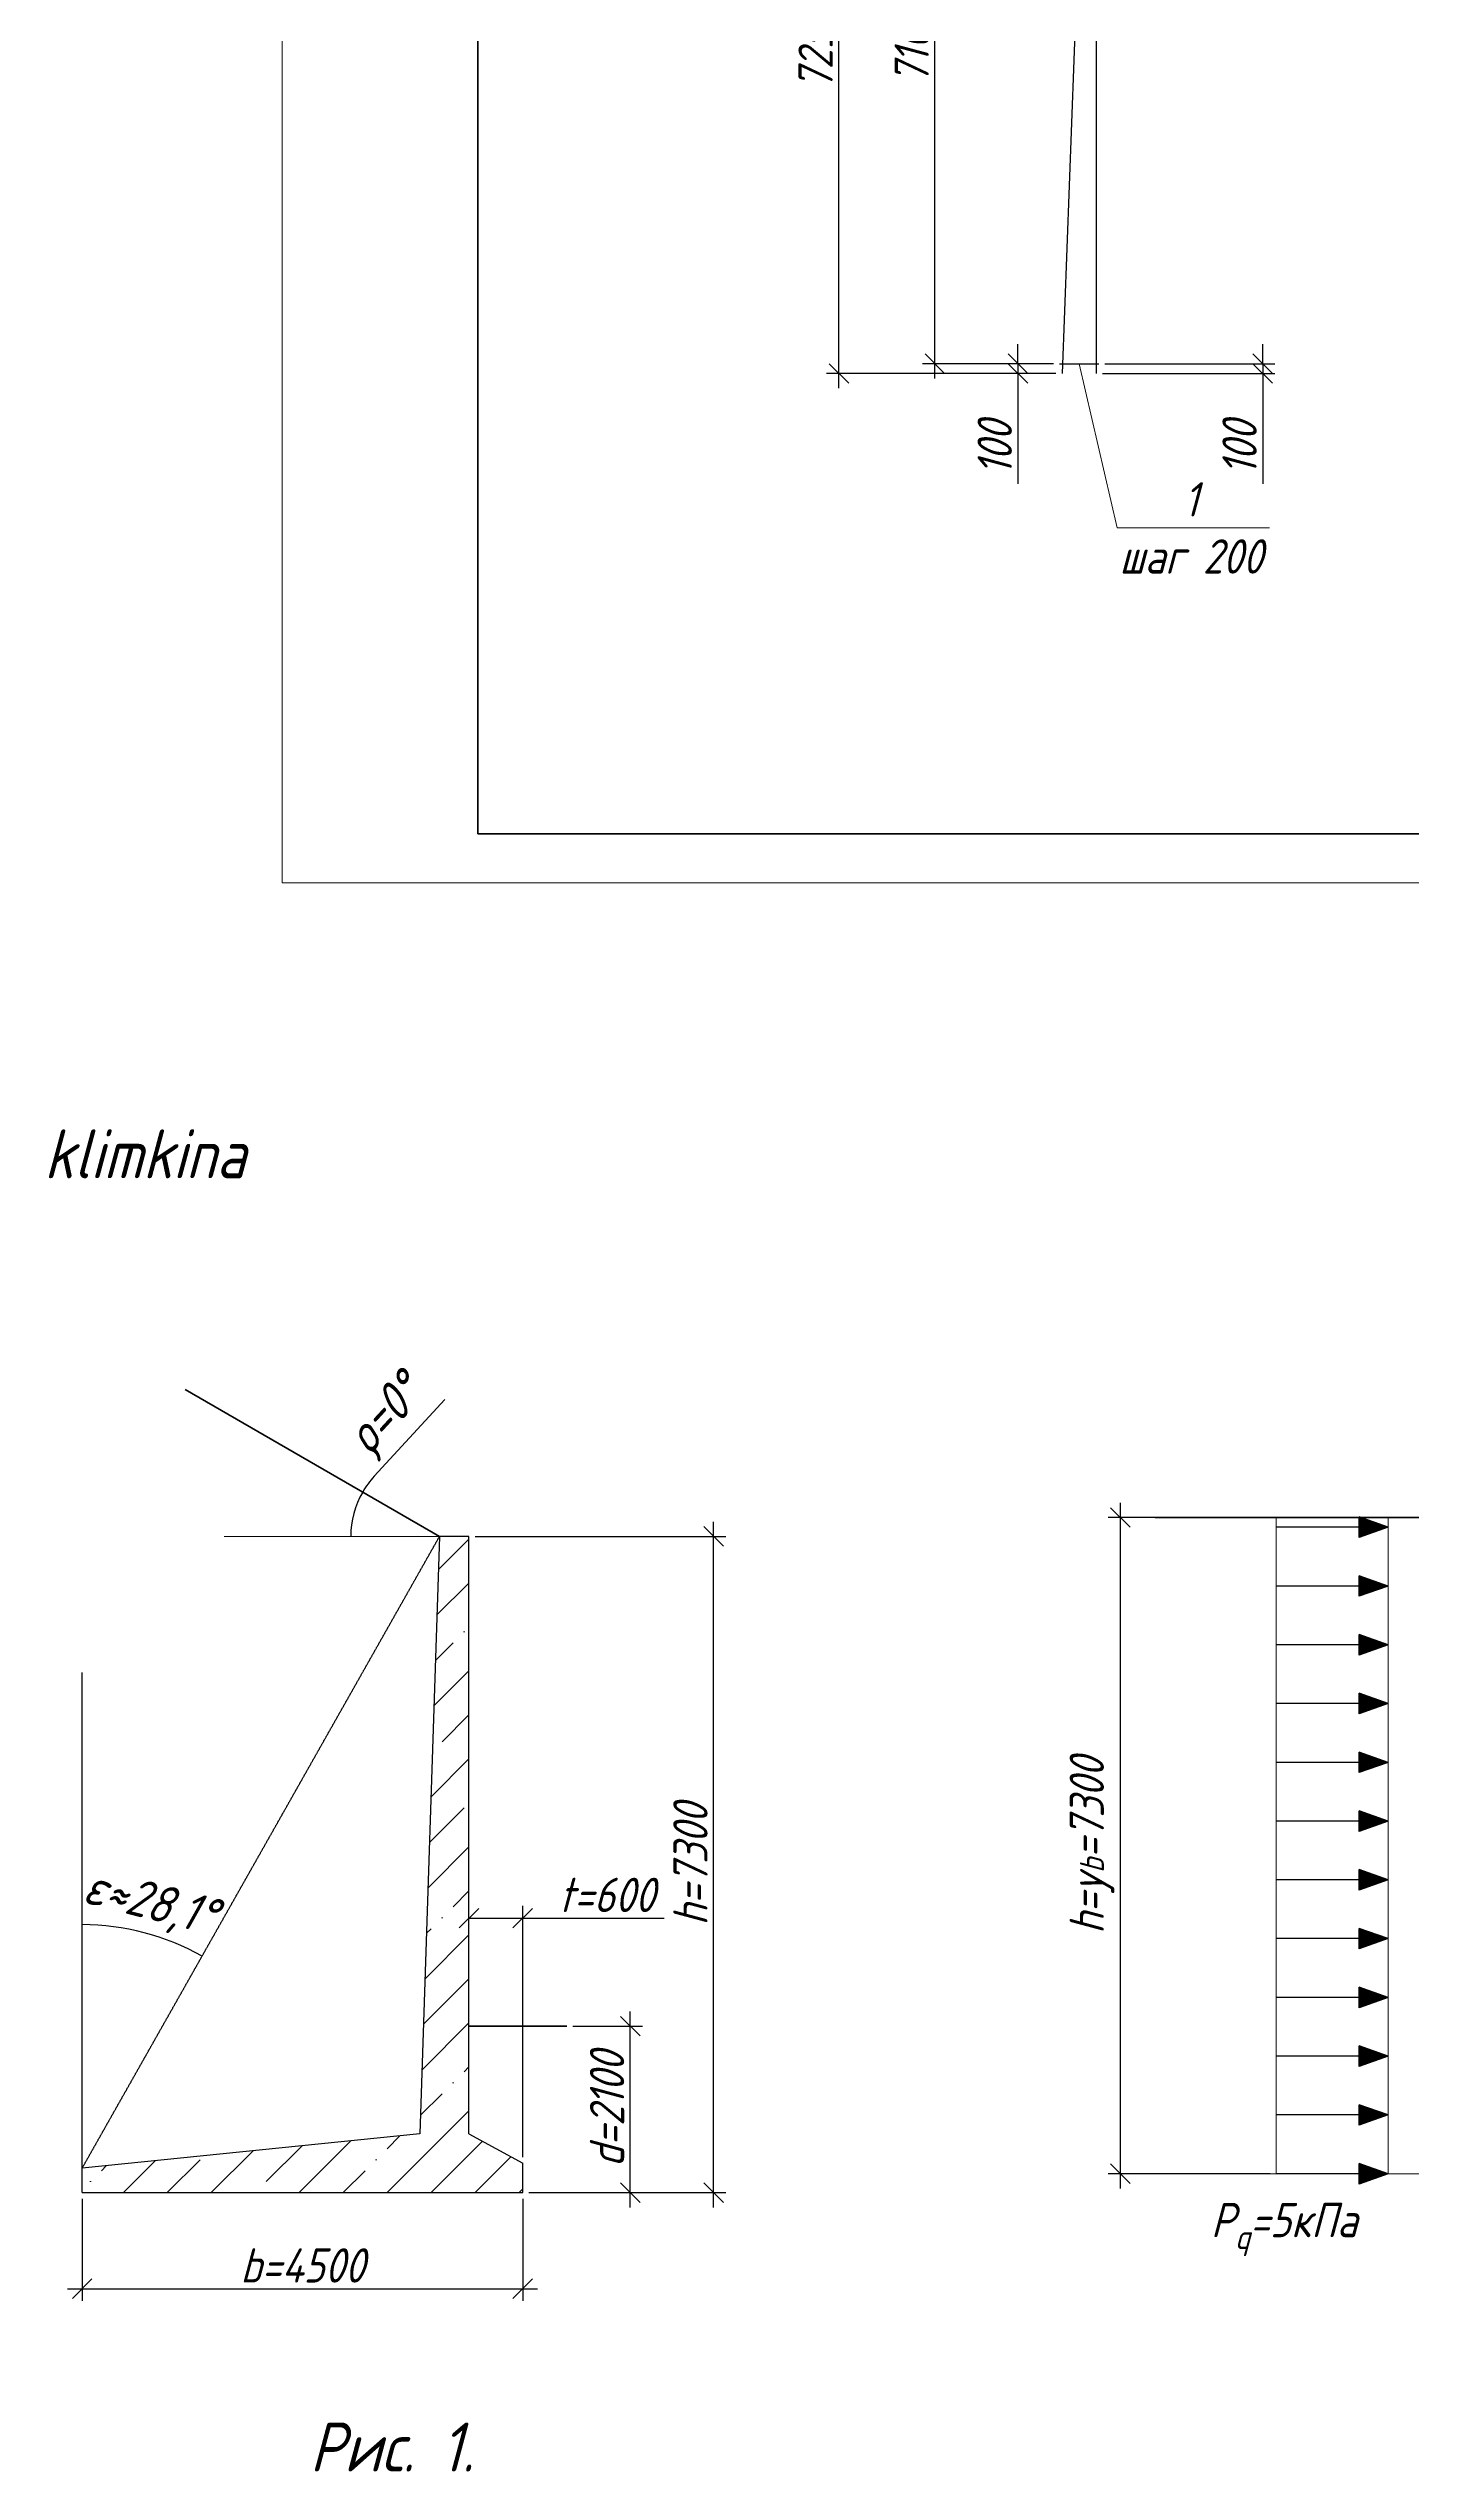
# Model space of a CAD drawing. Header units: millimetres. Extents: x -1004 to 900128, y -352756 to 107728.
# Drawn here: x 177927 to 191849, y 49510 to 74248 of the extents above; entities that cross this region are included whole.
import ezdxf

# ---------------------------------------------------------------- set-up
doc = ezdxf.new("R2010")
doc.units = ezdxf.units.MM
doc.linetypes.add('ACAD_ISO02W100', pattern=[15, 12, -3])
doc.linetypes.add('ACAD_ISO04W100', pattern=[30, 24, -3, 0, -3])
for name, color, linetype, lineweight in [('axles', 152, 'ACAD_ISO04W100', 20), ('basic', 95, 'Continuous', 30), ('frame', 173, 'Continuous', 40), ('hatch', 117, 'ACAD_ISO02W100', 25), ('hatching', 225, 'Continuous', 20), ('size', 45, 'Continuous', 20), ('text', 13, 'Continuous', 20), ('thick', 42, 'Continuous', 35), ('thin', 153, 'Continuous', 18)]:
    doc.layers.add(name, color=color, linetype=linetype, lineweight=lineweight)
doc.styles.add('Structures', font='isocpeur.ttf', dxfattribs={"width": 0.85, "oblique": 15})
doc.styles.add('structures 5', font='isocpeur.ttf', dxfattribs={"width": 0.85, "oblique": 15, "height": 5})
doc.dimstyles.new('structures 3.5', dxfattribs={"dimtxt": 3.5, "dimasz": 2, "dimexe": 1.25, "dimexo": 0.625, "dimtad": 1, "dimtxsty": 'Structures', "dimblk": 'OBLIQUE', "dimcen": 2.5, "dimdle": 1.5, "dimadec": 0, "dimazin": 0, "dimtfac": 1, "dimtmove": 0, "dimatfit": 3, "dimfxl": 1, "dimarcsym": 0})

# ---------------------------------------------------------------- blocks, each defined once
blk = doc.blocks.new('*D142')
at = {"layer": 'Defpoints', "color": 0, "transparency": 16777216}
for p in [(181921, 59057), (178271, 57667), (179108, 54948), (178271, 52607), (178271, 52607)]:
    blk.add_point(p, dxfattribs=at)
at = {"layer": 'size', "color": 0, "lineweight": -2, "transparency": 16777216}
blk.add_arc((178271, 52607), 2486, 60.4948, 90, dxfattribs=at)
at = {"layer": 'size', "color": 0, "transparency": 16777216, "insert": (178958, 55296), "char_height": 350, "attachment_point": 5, "rotation": 345.6873, "style": 'Structures'}
blk.add_mtext('{\\H1.08333x;ε≈28,1%%D}', dxfattribs=at)
blk = doc.blocks.new('_None')
blk = doc.blocks.new('_Oblique')
at = {"color": 0, "linetype": 'ByBlock', "lineweight": -2}
blk.add_line((-0.5, -0.5), (0.5, 0.5), dxfattribs=at)
blk = doc.blocks.new('*D143')
at = {"layer": 'Defpoints', "color": 0, "transparency": 16777216}
for p in [(178271, 52357), (182771, 52357), (182771, 51376)]:
    blk.add_point(p, dxfattribs=at)
at = {"layer": 'size', "color": 0, "lineweight": -2, "transparency": 16777216}
for p, q in [((178271, 52295), (178271, 51251)), ((182771, 52295), (182771, 51251)), ((178121, 51376), (182921, 51376))]:
    blk.add_line(p, q, dxfattribs=at)
at = {"layer": 'size', "color": 0, "lineweight": -2, "transparency": 16777216, "xscale": 200, "yscale": 200, "zscale": 200, "rotation": 180}
blk.add_blockref('_Oblique', (178271, 51376), dxfattribs=at)
at = {"layer": 'size', "color": 0, "lineweight": -2, "transparency": 16777216, "xscale": 200, "yscale": 200, "zscale": 200}
blk.add_blockref('_Oblique', (182771, 51376), dxfattribs=at)
at = {"layer": 'size', "color": 0, "transparency": 16777216, "insert": (180521, 51614), "char_height": 350, "attachment_point": 5, "style": 'Structures'}
blk.add_mtext('b=4500', dxfattribs=at)
blk = doc.blocks.new('*D144')
at = {"layer": 'Defpoints', "color": 0, "transparency": 16777216}
for p in [(183221, 54057), (183869, 54057), (182771, 52357)]:
    blk.add_point(p, dxfattribs=at)
at = {"layer": 'size', "color": 0, "lineweight": -2, "transparency": 16777216}
for p, q in [((183869, 52207), (183869, 54207)), ((183284, 54057), (183994, 54057)), ((182834, 52357), (183994, 52357))]:
    blk.add_line(p, q, dxfattribs=at)
at = {"layer": 'size', "color": 0, "lineweight": -2, "transparency": 16777216, "xscale": 200, "yscale": 200, "zscale": 200}
for p, rotation in [((183869, 54057), 90), ((183869, 52357), 270)]:
    blk.add_blockref('_Oblique', p, dxfattribs=dict(at, rotation=rotation))
at = {"layer": 'size', "color": 0, "transparency": 16777216, "insert": (183632, 53207), "char_height": 350, "attachment_point": 5, "rotation": 90, "style": 'Structures'}
blk.add_mtext('d=2100', dxfattribs=at)
blk = doc.blocks.new('*D145')
at = {"layer": 'Defpoints', "color": 0, "transparency": 16777216}
for p in [(182221, 59057), (184721, 59057), (182771, 52357)]:
    blk.add_point(p, dxfattribs=at)
at = {"layer": 'size', "color": 0, "lineweight": -2, "transparency": 16777216}
for p, q in [((184721, 52207), (184721, 59207)), ((182284, 59057), (184846, 59057)), ((182834, 52357), (184846, 52357))]:
    blk.add_line(p, q, dxfattribs=at)
at = {"layer": 'size', "color": 0, "lineweight": -2, "transparency": 16777216, "xscale": 200, "yscale": 200, "zscale": 200}
for p, rotation in [((184721, 59057), 90), ((184721, 52357), 270)]:
    blk.add_blockref('_Oblique', p, dxfattribs=dict(at, rotation=rotation))
at = {"layer": 'size', "color": 0, "transparency": 16777216, "insert": (184484, 55707), "char_height": 350, "attachment_point": 5, "rotation": 90, "style": 'Structures'}
blk.add_mtext('h=7300', dxfattribs=at)
blk = doc.blocks.new('*D146')
at = {"layer": 'Defpoints', "color": 0, "transparency": 16777216}
for p in [(182221, 55159), (182221, 54057), (182771, 52657)]:
    blk.add_point(p, dxfattribs=at)
at = {"layer": 'size', "color": 0, "lineweight": -2, "transparency": 16777216}
for p, q in [((182221, 54120), (182221, 55284)), ((182771, 52720), (182771, 55284)), ((182221, 55159), (182921, 55159)), ((182771, 55159), (184217, 55159))]:
    blk.add_line(p, q, dxfattribs=at)
at = {"layer": 'size', "color": 0, "lineweight": -2, "transparency": 16777216, "xscale": 200, "yscale": 200, "zscale": 200, "rotation": 180}
blk.add_blockref('_Oblique', (182221, 55159), dxfattribs=at)
at = {"layer": 'size', "color": 0, "lineweight": -2, "transparency": 16777216, "xscale": 200, "yscale": 200, "zscale": 200}
blk.add_blockref('_Oblique', (182771, 55159), dxfattribs=at)
at = {"layer": 'size', "color": 0, "transparency": 16777216, "insert": (183631, 55397), "char_height": 350, "attachment_point": 5, "style": 'Structures'}
blk.add_mtext('t=600', dxfattribs=at)
blk = doc.blocks.new('*D147')
at = {"layer": 'Defpoints', "color": 0, "transparency": 16777216}
for p in [(179323, 60557), (181029, 59214), (179721, 59057), (181921, 59057), (181921, 59057)]:
    blk.add_point(p, dxfattribs=at)
at = {"layer": 'size', "color": 0, "lineweight": -2, "transparency": 16777216}
blk.add_line((181255, 59671), (181976, 60453), dxfattribs=at)
for start, end in [(137.3264, 150), (150, 180)]:
    blk.add_arc((181921, 59057), 906, start, end, dxfattribs=at)
at = {"layer": 'size', "color": 0, "transparency": 16777216, "insert": (181388, 60271), "char_height": 350, "attachment_point": 5, "rotation": 47.3264, "style": 'Structures'}
blk.add_mtext('{\\H1.08333x;ρ=0%%D}', dxfattribs=at)
blk = doc.blocks.new('*D321')
at = {"layer": 'Defpoints', "color": 0, "transparency": 16777216}
for p in [(188875, 59250), (190467, 59250), (190467, 52550)]:
    blk.add_point(p, dxfattribs=at)
at = {"layer": 'size', "color": 0, "lineweight": -2, "transparency": 16777216}
for p, q in [((188875, 52400), (188875, 59400)), ((190404, 59250), (188750, 59250)), ((190404, 52550), (188750, 52550))]:
    blk.add_line(p, q, dxfattribs=at)
at = {"layer": 'size', "color": 0, "lineweight": -2, "transparency": 16777216, "xscale": 200, "yscale": 200, "zscale": 200}
for p, rotation in [((188875, 59250), 90), ((188875, 52550), 270)]:
    blk.add_blockref('_Oblique', p, dxfattribs=dict(at, rotation=rotation))
at = {"layer": 'size', "color": 0, "transparency": 16777216, "insert": (188585, 55900), "char_height": 350, "attachment_point": 5, "rotation": 90, "style": 'Structures'}
blk.add_mtext('h=y{\\H0.7x;\\S^ b;}=7300', dxfattribs=at)
blk = doc.blocks.new('*D496')
at = {"layer": 'Defpoints', "color": 0, "transparency": 16777216}
for p in [(188254, 71029), (187829, 70929), (188279, 70929)]:
    blk.add_point(p, dxfattribs=at)
at = {"layer": 'size', "color": 0, "lineweight": -2, "transparency": 16777216}
for p, q in [((188192, 71029), (187704, 71029)), ((187829, 71029), (187829, 71229)), ((187829, 71029), (187829, 70929)), ((188217, 70929), (187704, 70929)), ((187829, 70929), (187829, 69804))]:
    blk.add_line(p, q, dxfattribs=at)
at = {"layer": 'size', "color": 0, "lineweight": -2, "transparency": 16777216, "xscale": 200, "yscale": 200, "zscale": 200}
for p, rotation in [((187829, 71029), 270), ((187829, 70929), 90)]:
    blk.add_blockref('_Oblique', p, dxfattribs=dict(at, rotation=rotation))
at = {"layer": 'size', "color": 0, "transparency": 16777216, "insert": (187592, 70167), "char_height": 350, "attachment_point": 5, "rotation": 90, "style": 'Structures'}
blk.add_mtext('100', dxfattribs=at)
blk = doc.blocks.new('*D497')
at = {"layer": 'Defpoints', "color": 0, "transparency": 16777216}
for p in [(188654, 71029), (188629, 70929), (190329, 70929)]:
    blk.add_point(p, dxfattribs=at)
at = {"layer": 'size', "color": 0, "lineweight": -2, "transparency": 16777216}
for p, q in [((188717, 71029), (190454, 71029)), ((190329, 71029), (190329, 71229)), ((190329, 71029), (190329, 70929)), ((188692, 70929), (190454, 70929)), ((190329, 70929), (190329, 69804))]:
    blk.add_line(p, q, dxfattribs=at)
at = {"layer": 'size', "color": 0, "lineweight": -2, "transparency": 16777216, "xscale": 200, "yscale": 200, "zscale": 200}
for p, rotation in [((190329, 71029), 270), ((190329, 70929), 90)]:
    blk.add_blockref('_Oblique', p, dxfattribs=dict(at, rotation=rotation))
at = {"layer": 'size', "color": 0, "transparency": 16777216, "insert": (190092, 70167), "char_height": 350, "attachment_point": 5, "rotation": 90, "style": 'Structures'}
blk.add_mtext('100', dxfattribs=at)
blk = doc.blocks.new('*D498')
at = {"layer": 'Defpoints', "color": 0, "transparency": 16777216}
for p in [(186980, 77504), (188504, 77504), (188254, 71029)]:
    blk.add_point(p, dxfattribs=at)
at = {"layer": 'size', "color": 0, "lineweight": -2, "transparency": 16777216}
for p, q in [((188442, 77504), (186855, 77504)), ((186980, 70879), (186980, 77654)), ((188192, 71029), (186855, 71029))]:
    blk.add_line(p, q, dxfattribs=at)
at = {"layer": 'size', "color": 0, "lineweight": -2, "transparency": 16777216, "xscale": 200, "yscale": 200, "zscale": 200}
for p, rotation in [((186980, 77504), 90), ((186980, 71029), 270)]:
    blk.add_blockref('_Oblique', p, dxfattribs=dict(at, rotation=rotation))
at = {"layer": 'size', "color": 0, "transparency": 16777216, "insert": (186743, 74267), "char_height": 350, "attachment_point": 5, "rotation": 90, "style": 'Structures'}
blk.add_mtext('7100', dxfattribs=at)
blk = doc.blocks.new('*D499')
at = {"layer": 'Defpoints', "color": 0, "transparency": 16777216}
for p in [(186000, 77554), (188529, 77554), (188279, 70929)]:
    blk.add_point(p, dxfattribs=at)
at = {"layer": 'size', "color": 0, "lineweight": -2, "transparency": 16777216}
for p, q in [((186000, 70779), (186000, 77704)), ((188467, 77554), (185875, 77554)), ((188217, 70929), (185875, 70929))]:
    blk.add_line(p, q, dxfattribs=at)
at = {"layer": 'size', "color": 0, "lineweight": -2, "transparency": 16777216, "xscale": 200, "yscale": 200, "zscale": 200}
for p, rotation in [((186000, 77554), 90), ((186000, 70929), 270)]:
    blk.add_blockref('_Oblique', p, dxfattribs=dict(at, rotation=rotation))
at = {"layer": 'size', "color": 0, "transparency": 16777216, "insert": (185762, 74242), "char_height": 350, "attachment_point": 5, "rotation": 90, "style": 'Structures'}
blk.add_mtext('7250', dxfattribs=at)

msp = doc.modelspace()

# ---------------------------------------------------------------- hatches: boundary and pattern name
at = {"layer": 'basic'}
h = msp.add_hatch(color=256, dxfattribs=at)
h.dxf.hatch_style = 1
h.paths.add_polyline_path([(191313.938, 59254.927), (191608.594, 59150.002), (191313.938, 59150.002)])
h.paths.add_polyline_path([(191313.938, 59150.002), (191608.594, 59150.002), (191313.938, 59045.077)])
h = msp.add_hatch(color=256, dxfattribs=at)
h.dxf.hatch_style = 1
h.paths.add_polyline_path([(191313.938, 58654.927), (191608.594, 58550.002), (191313.938, 58550.002)])
h.paths.add_polyline_path([(191313.938, 58550.002), (191608.594, 58550.002), (191313.938, 58445.077)])
h = msp.add_hatch(color=256, dxfattribs=at)
h.dxf.hatch_style = 1
h.paths.add_polyline_path([(191313.938, 58054.927), (191608.594, 57950.002), (191313.938, 57950.002)])
h.paths.add_polyline_path([(191313.938, 57950.002), (191608.594, 57950.002), (191313.938, 57845.077)])
h = msp.add_hatch(color=256, dxfattribs=at)
h.dxf.hatch_style = 1
h.paths.add_polyline_path([(191313.938, 57454.927), (191608.594, 57350.002), (191313.938, 57350.002)])
h.paths.add_polyline_path([(191313.938, 57350.002), (191608.594, 57350.002), (191313.938, 57245.077)])
h = msp.add_hatch(color=256, dxfattribs=at)
h.dxf.hatch_style = 1
h.paths.add_polyline_path([(191313.938, 56854.927), (191608.594, 56750.002), (191313.938, 56750.002)])
h.paths.add_polyline_path([(191313.938, 56750.002), (191608.594, 56750.002), (191313.938, 56645.077)])
h = msp.add_hatch(color=256, dxfattribs=at)
h.dxf.hatch_style = 1
h.paths.add_polyline_path([(191313.938, 56254.927), (191608.594, 56150.002), (191313.938, 56150.002)])
h.paths.add_polyline_path([(191313.938, 56150.002), (191608.594, 56150.002), (191313.938, 56045.077)])
h = msp.add_hatch(color=256, dxfattribs=at)
h.dxf.hatch_style = 1
h.paths.add_polyline_path([(191313.938, 55654.927), (191608.594, 55550.002), (191313.938, 55550.002)])
h.paths.add_polyline_path([(191313.938, 55550.002), (191608.594, 55550.002), (191313.938, 55445.077)])
h = msp.add_hatch(color=256, dxfattribs=at)
h.dxf.hatch_style = 1
h.paths.add_polyline_path([(191313.938, 55054.927), (191608.594, 54950.002), (191313.938, 54950.002)])
h.paths.add_polyline_path([(191313.938, 54950.002), (191608.594, 54950.002), (191313.938, 54845.077)])
h = msp.add_hatch(color=256, dxfattribs=at)
h.dxf.hatch_style = 1
h.paths.add_polyline_path([(191313.938, 54454.927), (191608.594, 54350.002), (191313.938, 54350.002)])
h.paths.add_polyline_path([(191313.938, 54350.002), (191608.594, 54350.002), (191313.938, 54245.077)])
h = msp.add_hatch(color=256, dxfattribs=at)
h.dxf.hatch_style = 1
h.paths.add_polyline_path([(191313.938, 53854.927), (191608.594, 53750.002), (191313.938, 53750.002)])
h.paths.add_polyline_path([(191313.938, 53750.002), (191608.594, 53750.002), (191313.938, 53645.077)])
h = msp.add_hatch(color=256, dxfattribs=at)
h.dxf.hatch_style = 1
h.paths.add_polyline_path([(191313.938, 53254.927), (191608.594, 53150.002), (191313.938, 53150.002)])
h.paths.add_polyline_path([(191313.938, 53150.002), (191608.594, 53150.002), (191313.938, 53045.077)])
h = msp.add_hatch(color=256, dxfattribs=at)
h.dxf.hatch_style = 1
h.paths.add_polyline_path([(191313.938, 52654.927), (191608.594, 52550.002), (191313.938, 52550.002)])
h.paths.add_polyline_path([(191313.938, 52550.002), (191608.594, 52550.002), (191313.938, 52445.077)])
at = {"layer": 'hatching'}
h = msp.add_hatch(dxfattribs=at)
h.set_pattern_fill('ANSI35', color=256, scale=100)
h.set_pattern_definition([(45, (175323.6, 48988.9), (-449.013, 449.013), []), (45, (175772.64, 48988.9), (-449.013, 449.013), [793.75, -158.75, 0, -158.75])])
h.paths.add_polyline_path([(182221.353, 59057.041), (181921.353, 59057.041), (181721.353, 52957.041), (178271.353, 52607.041), (178271.353, 52357.041), (182771.353, 52357.041), (182771.353, 52657.041), (182221.353, 52957.041)])

# ---------------------------------------------------------------- linework, layer by layer
at = {"layer": 'axles', "ltscale": 0.2}
msp.add_line((196467.461, 52550.002), (188879.136, 52550.002), dxfattribs=at)
at = {"layer": 'basic'}
for p, q in [((188529.037, 77554.02), (188279.037, 70929.02)), ((188629.037, 77554.02), (188629.037, 70929.02)), ((188254.037, 71029.02), (188654.037, 71029.02)), ((191608.594, 59150.002), (190466.727, 59150.002)), ((191608.594, 59150.002), (191313.938, 59254.927)), ((191313.938, 59045.077), (191313.938, 59254.927)), ((191608.594, 59150.002), (191313.938, 59045.077)), ((181921.353, 59057.041), (181721.353, 52957.041)), ((182221.353, 59057.041), (181921.353, 59057.041)), ((182221.353, 52957.041), (182221.353, 59057.041)), ((191608.594, 58550.002), (191313.938, 58654.927)), ((191313.938, 58445.077), (191313.938, 58654.927)), ((191608.594, 58550.002), (190466.727, 58550.002)), ((191608.594, 58550.002), (191313.938, 58445.077)), ((191608.594, 57950.002), (190466.727, 57950.002)), ((191608.594, 57950.002), (191313.938, 58054.927)), ((191313.938, 57845.077), (191313.938, 58054.927)), ((191608.594, 57950.002), (191313.938, 57845.077)), ((191608.594, 57350.002), (191313.938, 57454.927)), ((191313.938, 57245.077), (191313.938, 57454.927)), ((191608.594, 57350.002), (190466.727, 57350.002)), ((191608.594, 57350.002), (191313.938, 57245.077)), ((191608.594, 56750.002), (190466.727, 56750.002)), ((191608.594, 56750.002), (191313.938, 56854.927)), ((191313.938, 56645.077), (191313.938, 56854.927)), ((191608.594, 56750.002), (191313.938, 56645.077)), ((191608.594, 56150.002), (191313.938, 56254.927)), ((191313.938, 56045.077), (191313.938, 56254.927)), ((191608.594, 56150.002), (190466.727, 56150.002)), ((191608.594, 56150.002), (191313.938, 56045.077)), ((191608.594, 55550.002), (190466.727, 55550.002)), ((191608.594, 55550.002), (191313.938, 55654.927)), ((191313.938, 55445.077), (191313.938, 55654.927)), ((191608.594, 55550.002), (191313.938, 55445.077)), ((191608.594, 54950.002), (190466.727, 54950.002)), ((191608.594, 54950.002), (191313.938, 55054.927)), ((191313.938, 54845.077), (191313.938, 55054.927)), ((191608.594, 54950.002), (191313.938, 54845.077)), ((191608.594, 54350.002), (191313.938, 54454.927)), ((191313.938, 54245.077), (191313.938, 54454.927)), ((191608.594, 54350.002), (190466.727, 54350.002)), ((191608.594, 54350.002), (191313.938, 54245.077)), ((191608.594, 53750.002), (190466.727, 53750.002)), ((191608.594, 53750.002), (191313.938, 53854.927)), ((191313.938, 53645.077), (191313.938, 53854.927)), ((191608.594, 53750.002), (191313.938, 53645.077)), ((191608.594, 53150.002), (191313.938, 53254.927)), ((191313.938, 53045.077), (191313.938, 53254.927)), ((181721.353, 52957.041), (178271.353, 52607.041)), ((182221.353, 52957.041), (182771.353, 52657.041)), ((191608.594, 53150.002), (190466.727, 53150.002)), ((191608.594, 53150.002), (191313.938, 53045.077)), ((178271.353, 52357.041), (178271.353, 52607.041)), ((182771.353, 52357.041), (182771.353, 52657.041)), ((191608.594, 52550.002), (190466.727, 52550.002)), ((191608.594, 52550.002), (191313.938, 52654.927)), ((191313.938, 52445.077), (191313.938, 52654.927)), ((191608.594, 52550.002), (191313.938, 52445.077)), ((178271.353, 52357.041), (182771.353, 52357.041))]:
    msp.add_line(p, q, dxfattribs=at)
at = {"layer": 'frame'}
for p, q in [((182312.385, 66228.489), (182312.385, 107228.489)), ((239212.385, 66228.489), (182312.385, 66228.489))]:
    msp.add_line(p, q, dxfattribs=at)
at = {"layer": 'hatch', "ltscale": 0.4}
for q in [(181921.353, 59057.041), (178271.353, 57667.169)]:
    msp.add_line((178271.353, 52607.041), q, dxfattribs=at)
at = {"layer": 'thick'}
for p, q in [((181921.353, 59057.041), (179323.277, 60557.041)), ((200117.461, 59250.002), (189231.367, 59250.002)), ((182221.353, 54057.041), (183221.353, 54057.041))]:
    msp.add_line(p, q, dxfattribs=at)
at = {"layer": 'thin'}
for p, q in [((180312.385, 65728.489), (180312.385, 107728.489)), ((188842.987, 69353.086), (188454.037, 71029.02)), ((188842.987, 69353.086), (190397.755, 69353.086)), ((239712.385, 65728.489), (180312.385, 65728.489)), ((190466.727, 52550.002), (190466.727, 59250.002)), ((191608.594, 52550.002), (191608.594, 59250.002)), ((181921.353, 59057.041), (179721.353, 59057.041))]:
    msp.add_line(p, q, dxfattribs=at)
for points in [[(181609.245, 59237.236), (179372.148, 60528.825)], [(200117.461, 59250.002), (189231.367, 59250.002)], [(182221.353, 54055.302), (183221.353, 54057.041)]]:
    msp.add_lwpolyline(points, dxfattribs=at)

# ---------------------------------------------------------------- texts
at = {"layer": 'text', "attachment_point": 5}
for s, insert, char_height, width, style in [('1\\Pшаг 200', (189596.023, 69353.086), 350, 2180.48095, 'Structures'), ('klimkina', (178909.62, 62962.366), 500, 2515.89751, 'structures 5'), ('\\A1;P{\\H0.7x;\\S^ q;\\H1.42857x;=5кПа}', (190547.392, 52017.54), 350, 3024.47964, 'structures 5'), ('Рис. 1.', (181433.991, 49759.795), 500, 2515.89751, 'structures 5')]:
    msp.add_mtext(s, dxfattribs=dict(at, insert=insert, char_height=char_height, width=width, style=style))

# ---------------------------------------------------------------- dimensions: what is measured, and where the dimension line sits
at = {"layer": 'size'}
for base, p1, p2, text, picture, middle in [((185999.892, 77554.02), (188279.037, 70929.02), (188529.037, 77554.02), '7250', '*D499', (185762.392, 74241.52)), ((186980.162, 77504.02), (188254.037, 71029.02), (188504.037, 77504.02), '7100', '*D498', (186742.662, 74266.52)), ((188875.386, 59250.002), (190466.727, 52550.002), (190466.727, 59250.002), 'h=y{\\H0.7x;\\S^ b;}=7300', '*D321', (188585.386, 55900.002)), ((184721.353, 59057.041), (182771.353, 52357.041), (182221.353, 59057.041), 'h=7300', '*D145', (184483.853, 55707.041)), ((183869.427, 54057.041), (182771.353, 52357.041), (183221.353, 54057.041), 'd=2100', '*D144', (183631.927, 53207.041))]:
    dim = msp.add_linear_dim(base=base, p1=p1, p2=p2, angle=90, text=text, dimstyle='structures 3.5', dxfattribs=at)
    dim.commit()
    dim.dimension.update_dxf_attribs({"geometry": picture, "text_midpoint": middle})
for base, p1, p2, picture, middle in [((187829.037, 70929.02), (188254.037, 71029.02), (188279.037, 70929.02), '*D496', (187591.537, 70166.754)), ((190329.037, 70929.02), (188654.037, 71029.02), (188629.037, 70929.02), '*D497', (190091.537, 70166.754))]:
    dim = msp.add_linear_dim(base=base, p1=p1, p2=p2, angle=90, dimstyle='structures 3.5', dxfattribs=at)
    dim.commit()
    dim.dimension.update_dxf_attribs({"geometry": picture, "text_midpoint": middle})
dim = msp.add_angular_dim_2l(base=(181029.094, 59214.37), line1=((181921.353, 59057.041), (179323.277, 60557.041)), line2=((181921.353, 59057.041), (179721.353, 59057.041)), text='{\\H1.08333x;ρ=0%%D}', dimstyle='structures 3.5', override={"dimscale": 0, "dimblk1": 'None', "dimblk2": 'None', "dimsah": 1}, dxfattribs=at)
dim.commit()
dim.dimension.update_dxf_attribs({"geometry": '*D147', "text_midpoint": (181388.261, 60271.28)})
dim = msp.add_angular_dim_2l(base=(179107.992, 54947.532), line1=((178271.353, 52607.041), (181921.353, 59057.041)), line2=((178271.353, 52607.041), (178271.353, 57667.169)), text='{\\H1.08333x;ε≈28,1%%D}', dimstyle='structures 3.5', override={"dimscale": 0, "dimblk1": 'None', "dimblk2": 'None', "dimsah": 1}, dxfattribs=at)
dim.commit()
dim.dimension.update_dxf_attribs({"geometry": '*D142', "text_midpoint": (178885.812, 55015.423), "dimtype": 162})
dim = msp.add_linear_dim(base=(182221.353, 55159.063), p1=(182771.353, 52657.041), p2=(182221.353, 54057.041), text='t=600', dimstyle='structures 3.5', dxfattribs=at)
dim.commit()
dim.dimension.update_dxf_attribs({"geometry": '*D146', "text_midpoint": (183631.443, 55159.063), "dimtype": 160})
dim = msp.add_linear_dim(base=(182771.353, 51376.117), p1=(178271.353, 52357.041), p2=(182771.353, 52357.041), text='b=4500', dimstyle='structures 3.5', dxfattribs=at)
dim.commit()
dim.dimension.update_dxf_attribs({"geometry": '*D143', "text_midpoint": (180521.353, 51613.617)})

doc.saveas('drawing.dxf')
